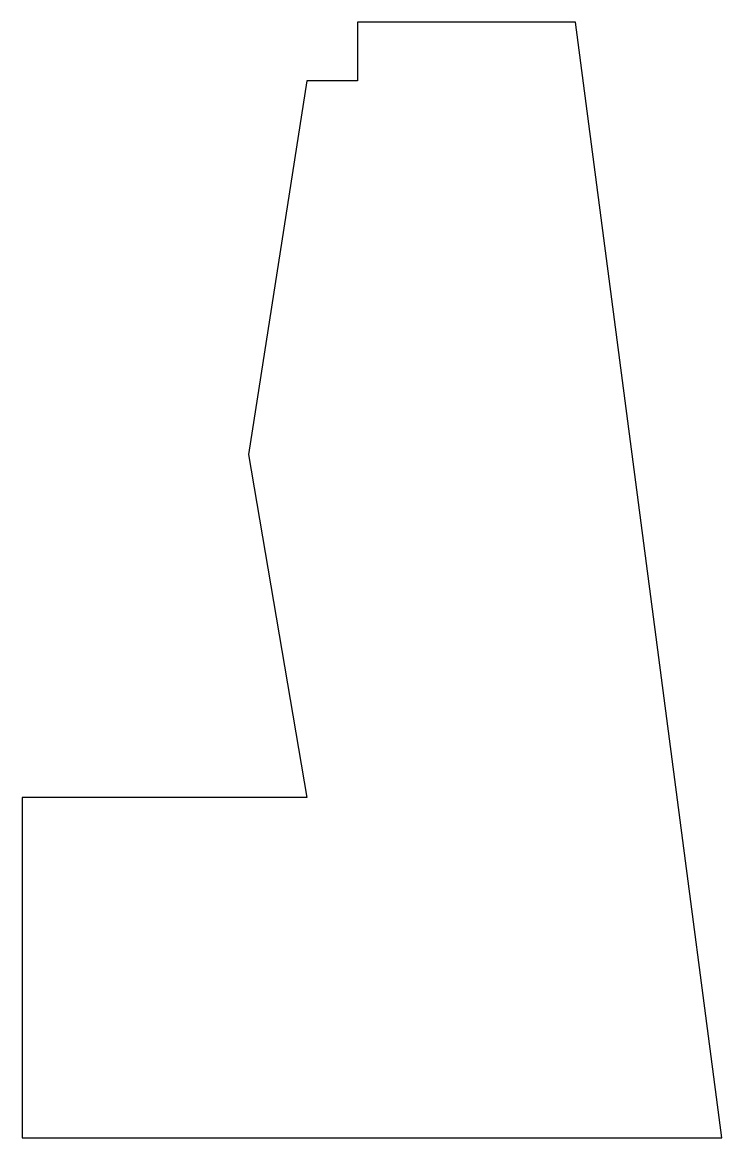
# Model space of a CAD drawing. Header units: millimetres. Extents: x -510 to -211, y -457 to 21.
import ezdxf

# ---------------------------------------------------------------- set-up
doc = ezdxf.new("R2010")
doc.units = ezdxf.units.MM
doc.layers.get('0').update_dxf_attribs({"linetype": 'CONTINUOUS'})

msp = doc.modelspace()

# ---------------------------------------------------------------- linework, layer by layer
msp.add_lwpolyline([(-273.46, 20.8), (-366.8, 20.8), (-366.8, -4.2), (-388.44, -4.2), (-413.44, -164.2), (-388.44, -311.01), (-510.32, -311.01), (-510.32, -456.7), (-210.88, -456.7)], close=True)

doc.saveas('drawing.dxf')
